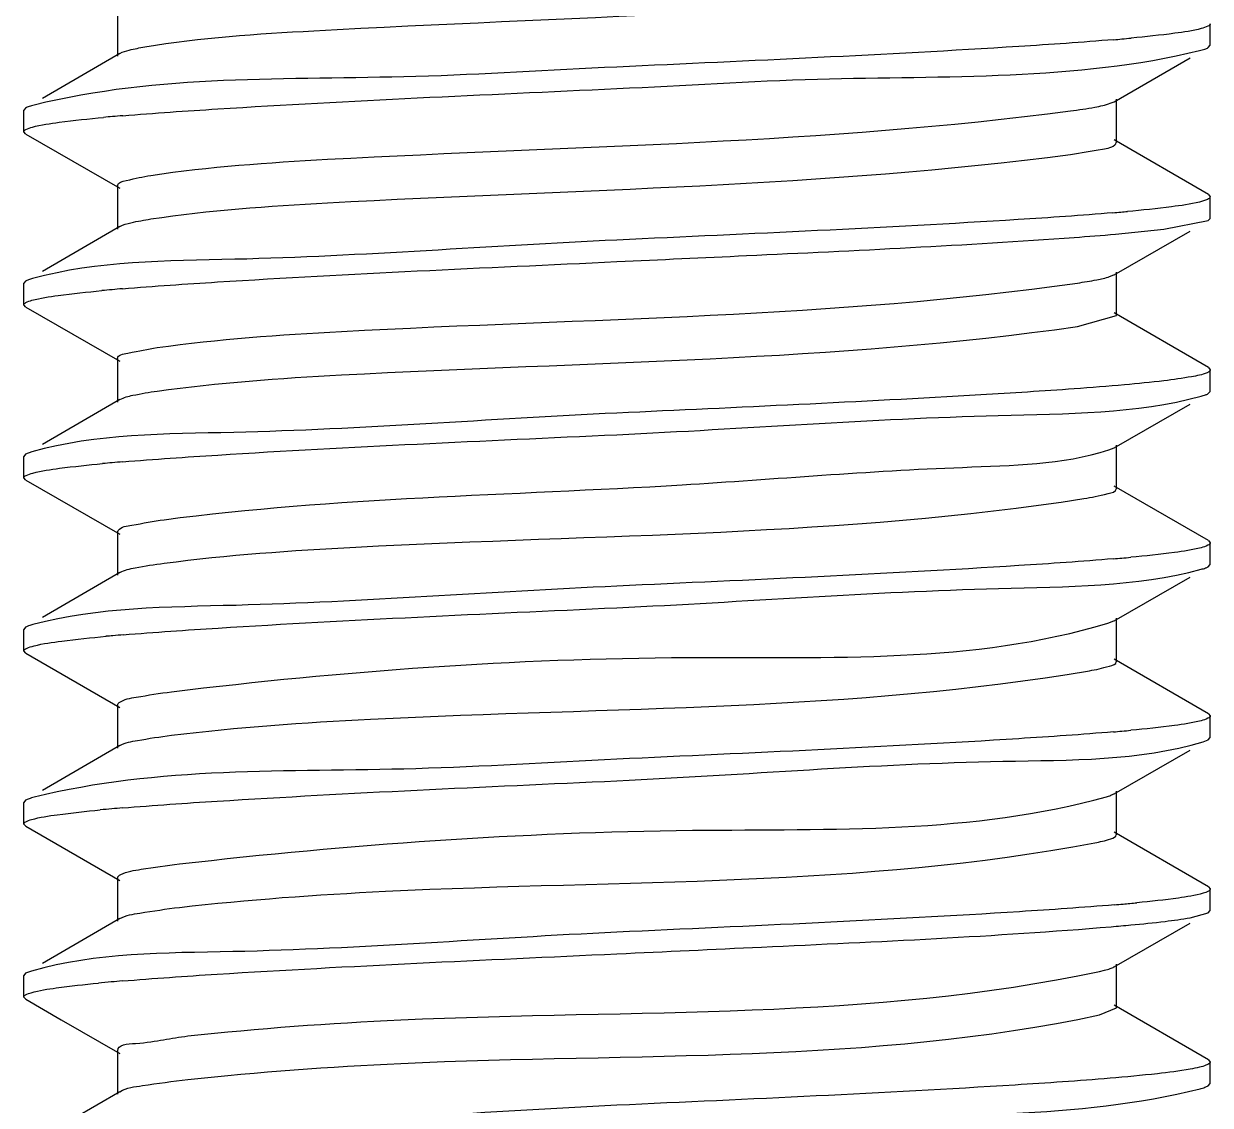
# Model space of a CAD drawing. Extents: x 1247970 to 1725648, y 860327 to 1277876.
# Drawn here: x 1322490 to 1322551.1, y 1200506.2 to 1200561.8 of the extents above; entities that cross this region are included whole.
import ezdxf

# ---------------------------------------------------------------- set-up
doc = ezdxf.new("R2010")
doc.units = 0
doc.header["$LTSCALE"] = 1000
doc.header["$MEASUREMENT"] = 0
doc.layers.get('0').update_dxf_attribs({"color": 254})
doc.layers.add('TK', color=4, linetype='Continuous')

# ---------------------------------------------------------------- blocks, each defined once
blk = doc.blocks.new('A$C7BF01818')
at = {"linetype": 'Continuous'}
for p, q in [((1831.131, 7072.933), (1831.131, 7070.693)), ((1887.379, 7071.244), (1887.379, 7072.355)), ((1887.279, 7071.129), (1887.379, 7071.244)), ((1831.248, 7070.828), (1827.256, 7068.515)), ((1882.425, 7068.343), (1886.344, 7070.592)), ((1882.234, 7068.259), (1882.425, 7068.343)), ((1882.544, 7066.239), (1882.544, 7068.479)), ((1826.394, 7068.015), (1826.295, 7067.902)), ((1826.295, 7066.79), (1826.295, 7067.901)), ((1826.396, 7066.675), (1826.295, 7066.789)), ((1826.396, 7066.675), (1831.25, 7063.889)), ((1887.281, 7063.561), (1882.427, 7066.374)), ((1882.522, 7066.181), (1882.543, 7066.239)), ((1831.131, 7064.025), (1831.131, 7061.785)), ((1887.281, 7063.561), (1887.379, 7063.447)), ((1887.379, 7062.336), (1887.379, 7063.447)), ((1884.996, 7061.772), (1887.279, 7062.221)), ((1887.279, 7062.221), (1887.379, 7062.336)), ((1831.248, 7061.92), (1827.256, 7059.607)), ((1882.425, 7059.434), (1886.344, 7061.684)), ((1882.5, 7061.523), (1884.996, 7061.772)), ((1882.544, 7057.331), (1882.544, 7059.571)), ((1826.394, 7059.107), (1826.295, 7058.993)), ((1826.295, 7057.882), (1826.295, 7058.993)), ((1882.199, 7059.339), (1882.423, 7059.434)), ((1826.396, 7057.767), (1826.295, 7057.881)), ((1826.396, 7057.767), (1831.25, 7054.98)), ((1880.538, 7056.767), (1882.544, 7057.331)), ((1887.281, 7054.653), (1882.427, 7057.466)), ((1831.131, 7055.117), (1831.131, 7052.877)), ((1887.281, 7054.653), (1887.379, 7054.539)), ((1887.379, 7053.428), (1887.379, 7054.539)), ((1887.279, 7053.313), (1887.379, 7053.428)), ((1831.248, 7053.012), (1827.256, 7050.698)), ((1882.425, 7050.526), (1886.344, 7052.776)), ((1882.159, 7050.418), (1882.424, 7050.526)), ((1882.544, 7048.423), (1882.544, 7050.663)), ((1826.394, 7050.199), (1826.295, 7050.084)), ((1826.295, 7048.974), (1826.295, 7050.085)), ((1826.715, 7050.32), (1826.394, 7050.199)), ((1826.396, 7048.859), (1826.295, 7048.974)), ((1826.396, 7048.859), (1831.25, 7046.072)), ((1887.281, 7045.745), (1882.427, 7048.558)), ((1831.131, 7046.209), (1831.131, 7043.969)), ((1831.132, 7046.209), (1831.156, 7046.271)), ((1887.281, 7045.745), (1887.379, 7045.631)), ((1887.379, 7044.52), (1887.379, 7045.631)), ((1887.279, 7044.405), (1887.379, 7044.52)), ((1831.248, 7044.104), (1827.256, 7041.79)), ((1882.425, 7041.618), (1886.344, 7043.868)), ((1826.394, 7041.291), (1826.295, 7041.177)), ((1882.105, 7041.493), (1882.423, 7041.618)), ((1882.544, 7039.515), (1882.544, 7041.755)), ((1826.295, 7040.066), (1826.295, 7041.177)), ((1826.396, 7039.951), (1826.295, 7040.066)), ((1826.396, 7039.951), (1831.25, 7037.164)), ((1887.281, 7036.837), (1882.427, 7039.65)), ((1831.131, 7037.301), (1831.131, 7035.061)), ((1887.281, 7036.837), (1887.379, 7036.723)), ((1887.379, 7035.612), (1887.379, 7036.723)), ((1831.248, 7035.196), (1827.256, 7032.882)), ((1887.011, 7035.391), (1887.279, 7035.497)), ((1887.279, 7035.497), (1887.379, 7035.612)), ((1882.425, 7032.71), (1886.344, 7034.96)), ((1882.544, 7030.607), (1882.544, 7032.847)), ((1826.394, 7032.383), (1826.295, 7032.27)), ((1826.295, 7031.157), (1826.295, 7032.269)), ((1826.396, 7031.043), (1826.295, 7031.157)), ((1826.396, 7031.043), (1831.25, 7028.256)), ((1887.281, 7027.929), (1882.427, 7030.742)), ((1831.131, 7028.392), (1831.131, 7026.153)), ((1887.281, 7027.929), (1887.379, 7027.815)), ((1887.379, 7026.703), (1887.379, 7027.815)), ((1886.343, 7026.333), (1887.279, 7026.589)), ((1887.279, 7026.589), (1887.379, 7026.703)), ((1831.248, 7026.288), (1827.256, 7023.974)), ((1882.425, 7023.802), (1886.344, 7026.052)), ((1826.394, 7023.475), (1826.295, 7023.36)), ((1826.698, 7023.591), (1826.394, 7023.475)), ((1881.671, 7023.568), (1881.935, 7023.629)), ((1882.544, 7021.699), (1882.544, 7023.938)), ((1826.295, 7022.249), (1826.295, 7023.361)), ((1826.396, 7022.135), (1826.295, 7022.249)), ((1826.396, 7022.135), (1828.223, 7021.086)), ((1881.671, 7021.328), (1882.544, 7021.699)), ((1887.281, 7019.02), (1882.427, 7021.834)), ((1828.223, 7021.086), (1831.25, 7019.348)), ((1831.131, 7019.484), (1831.131, 7017.245)), ((1887.257, 7018.781), (1887.156, 7018.736)), ((1887.281, 7019.02), (1887.379, 7018.907)), ((1887.379, 7017.795), (1887.379, 7018.907)), ((1831.248, 7017.38), (1827.256, 7015.066)), ((1887.279, 7017.68), (1887.379, 7017.795))]:
    blk.add_line(p, q, dxfattribs=at)
for centre, radius, start, end in [((1872.165, 7192.319), 121.218, 274.84594, 275.04556), ((1873.742, 7174.49), 103.319, 275.04398, 275.31476), ((1840.032, 6963.558), 104.421, 95.038, 95.28722), ((1841.75, 6944.067), 123.987, 94.78829, 95.03761), ((1872.047, 7184.776), 122.588, 274.83135, 275.02396), ((1873.334, 7170.123), 107.878, 275.02448, 275.20042), ((1868.181, 7229.959), 169.044, 274.13881, 274.85929), ((1839.837, 6956.805), 102.256, 95.04702, 95.34399), ((1841.698, 6935.752), 123.392, 94.79388, 95.04786), ((1839.933, 6946.839), 103.319, 95.04214, 95.31738), ((1841.737, 6926.392), 123.845, 94.78874, 95.04234), ((1873.694, 7148.296), 103.851, 275.04173, 275.30088), ((1872.151, 7165.755), 121.379, 274.84408, 275.04301), ((1840.282, 6934.047), 107.218, 95.02593, 95.21832), ((1841.825, 6916.462), 124.871, 94.77986, 95.02434), ((1872.154, 7156.82), 121.351, 274.84422, 275.04367), ((1873.709, 7139.227), 103.689, 275.04231, 275.30516), ((1839.685, 6931.76), 100.571, 95.05384, 95.38983), ((1841.66, 6909.474), 122.944, 94.79798, 95.05583), ((1872.32, 7145.998), 119.43, 274.86432, 275.07634), ((1874.328, 7123.518), 96.861, 275.06963, 275.49445), ((1872.789, 7139.218), 113.743, 274.78414, 275.29638), ((1839.491, 6924.974), 98.439, 95.06215, 95.44998), ((1841.613, 6901.109), 122.399, 94.80292, 95.06588)]:
    blk.add_arc(centre, radius, start, end, dxfattribs=at)
for points, knots in [([(1832.538, 7071.164), (1835.407, 7071.649), (1851.204, 7072.656), (1867.015, 7072.916), (1879.805, 7074.487)], [0, 0, 0, 0, 0.184227, 1, 1, 1, 1]), ([(1887.378, 7072.355), (1887.378, 7072.299), (1887.19, 7072.18), (1887.036, 7072.14), (1886.918, 7072.109)], [0, 0, 0, 0, 0.315192, 1, 1, 1, 1]), ([(1886.918, 7072.109), (1886.47, 7071.988), (1885.264, 7071.815), (1884.059, 7071.685), (1883.313, 7071.615)], [0, 0, 0, 0, 0.382404, 1, 1, 1, 1]), ([(1831.249, 7070.828), (1831.393, 7070.911), (1831.829, 7071.032), (1832.263, 7071.118), (1832.538, 7071.164)], [0, 0, 0, 0, 0.37282, 1, 1, 1, 1]), ([(1882.405, 7071.535), (1880.779, 7071.397), (1872.262, 7070.818), (1863.734, 7070.448), (1856.837, 7070.128)], [0, 0, 0, 0, 0.191194, 1, 1, 1, 1]), ([(1886.823, 7070.973), (1886.915, 7070.995), (1887.07, 7071.038), (1887.221, 7071.096), (1887.278, 7071.129)], [0, 0, 0, 0, 0.589988, 1, 1, 1, 1]), ([(1856.837, 7069.017), (1860.28, 7069.177), (1870.247, 7069.844), (1880.44, 7069.413), (1886.823, 7070.973)], [0, 0, 0, 0, 0.344006, 1, 1, 1, 1]), ([(1856.837, 7070.128), (1853.388, 7069.968), (1843.417, 7069.295), (1833.211, 7069.751), (1826.835, 7068.168)], [0, 0, 0, 0, 0.344513, 1, 1, 1, 1]), ([(1831.4, 7067.621), (1833.026, 7067.758), (1841.5, 7068.33), (1849.985, 7068.699), (1856.837, 7069.017)], [0, 0, 0, 0, 0.192198, 1, 1, 1, 1]), ([(1826.835, 7068.168), (1826.746, 7068.146), (1826.596, 7068.104), (1826.45, 7068.047), (1826.395, 7068.015)], [0, 0, 0, 0, 0.589224, 1, 1, 1, 1]), ([(1880.185, 7067.867), (1880.606, 7067.922), (1881.293, 7068.026), (1881.978, 7068.168), (1882.234, 7068.259)], [0, 0, 0, 0, 0.610013, 1, 1, 1, 1]), ([(1826.739, 7067.032), (1827.192, 7067.156), (1828.42, 7067.331), (1829.647, 7067.464), (1830.41, 7067.534)], [0, 0, 0, 0, 0.380165, 1, 1, 1, 1]), ([(1832.838, 7064.544), (1835.847, 7065.008), (1851.658, 7066.048), (1867.517, 7066.197), (1880.185, 7067.867)], [0, 0, 0, 0, 0.192418, 1, 1, 1, 1]), ([(1826.297, 7066.789), (1826.296, 7066.844), (1826.475, 7066.962), (1826.625, 7067.001), (1826.739, 7067.032)], [0, 0, 0, 0, 0.316332, 1, 1, 1, 1]), ([(1832.838, 7062.305), (1835.847, 7062.768), (1851.658, 7063.808), (1867.517, 7063.957), (1880.185, 7065.627)], [0, 0, 0, 0, 0.192418, 1, 1, 1, 1]), ([(1880.185, 7065.627), (1880.735, 7065.7), (1881.464, 7065.864), (1882.373, 7065.981), (1882.522, 7066.181)], [0, 0, 0, 0, 0.689964, 1, 1, 1, 1]), ([(1831.131, 7064.025), (1831.132, 7064.193), (1831.956, 7064.366), (1832.409, 7064.478), (1832.838, 7064.544)], [0, 0, 0, 0, 0.279181, 1, 1, 1, 1]), ([(1886.823, 7063.176), (1886.352, 7063.061), (1885.112, 7062.887), (1883.872, 7062.758), (1883.112, 7062.689)], [0, 0, 0, 0, 0.388848, 1, 1, 1, 1]), ([(1887.378, 7063.447), (1887.378, 7063.382), (1887.144, 7063.254), (1886.965, 7063.211), (1886.823, 7063.176)], [0, 0, 0, 0, 0.307511, 1, 1, 1, 1]), ([(1882.371, 7062.624), (1880.745, 7062.486), (1872.239, 7061.909), (1863.722, 7061.54), (1856.837, 7061.22)], [0, 0, 0, 0, 0.191466, 1, 1, 1, 1]), ([(1831.249, 7061.92), (1831.421, 7062.02), (1831.962, 7062.153), (1832.495, 7062.252), (1832.838, 7062.305)], [0, 0, 0, 0, 0.364527, 1, 1, 1, 1]), ([(1856.837, 7060.109), (1859.059, 7060.212), (1866.909, 7060.581), (1874.761, 7060.947), (1880.381, 7061.357)], [0, 0, 0, 0, 0.282949, 1, 1, 1, 1]), ([(1856.837, 7061.22), (1850.277, 7060.916), (1840.315, 7060.113), (1830.105, 7060.156), (1826.739, 7059.235)], [0, 0, 0, 0, 0.653017, 1, 1, 1, 1]), ([(1831.386, 7058.712), (1833.013, 7058.849), (1841.491, 7059.422), (1849.98, 7059.79), (1856.837, 7060.109)], [0, 0, 0, 0, 0.192082, 1, 1, 1, 1]), ([(1826.739, 7059.235), (1826.67, 7059.216), (1826.553, 7059.181), (1826.439, 7059.133), (1826.395, 7059.107)], [0, 0, 0, 0, 0.578922, 1, 1, 1, 1]), ([(1833.166, 7055.685), (1836.31, 7056.129), (1852.119, 7057.195), (1868.009, 7057.223), (1880.538, 7059.007)], [0, 0, 0, 0, 0.200594, 1, 1, 1, 1]), ([(1880.538, 7059.007), (1880.872, 7059.055), (1881.429, 7059.144), (1881.983, 7059.266), (1882.199, 7059.339)], [0, 0, 0, 0, 0.596667, 1, 1, 1, 1]), ([(1826.715, 7058.117), (1827.157, 7058.241), (1828.361, 7058.416), (1829.564, 7058.547), (1830.314, 7058.617)], [0, 0, 0, 0, 0.3787, 1, 1, 1, 1]), ([(1826.297, 7057.881), (1826.296, 7057.933), (1826.464, 7058.049), (1826.607, 7058.087), (1826.715, 7058.117)], [0, 0, 0, 0, 0.318864, 1, 1, 1, 1]), ([(1833.166, 7053.445), (1836.31, 7053.89), (1852.119, 7054.955), (1868.009, 7054.983), (1880.538, 7056.767)], [0, 0, 0, 0, 0.200594, 1, 1, 1, 1]), ([(1831.131, 7055.117), (1831.131, 7055.313), (1832.132, 7055.476), (1832.656, 7055.612), (1833.166, 7055.685)], [0, 0, 0, 0, 0.275733, 1, 1, 1, 1]), ([(1887.213, 7054.391), (1886.963, 7054.28), (1886.213, 7054.141), (1885.472, 7054.032), (1884.996, 7053.975)], [0, 0, 0, 0, 0.363313, 1, 1, 1, 1]), ([(1887.38, 7054.539), (1887.38, 7054.511), (1887.326, 7054.442), (1887.258, 7054.411), (1887.213, 7054.391)], [0, 0, 0, 0, 0.368631, 1, 1, 1, 1]), ([(1831.248, 7053.012), (1831.452, 7053.129), (1832.107, 7053.274), (1832.748, 7053.386), (1833.166, 7053.445)], [0, 0, 0, 0, 0.357395, 1, 1, 1, 1]), ([(1880.381, 7053.56), (1878.777, 7053.443), (1870.933, 7052.952), (1863.081, 7052.602), (1856.837, 7052.312)], [0, 0, 0, 0, 0.204666, 1, 1, 1, 1]), ([(1884.996, 7053.975), (1884.322, 7053.894), (1882.784, 7053.744), (1881.244, 7053.623), (1880.381, 7053.56)], [0, 0, 0, 0, 0.439539, 1, 1, 1, 1]), ([(1856.837, 7051.201), (1863.381, 7051.504), (1873.34, 7052.291), (1883.532, 7052.278), (1886.913, 7053.18)], [0, 0, 0, 0, 0.651849, 1, 1, 1, 1]), ([(1886.913, 7053.18), (1886.986, 7053.199), (1887.11, 7053.236), (1887.231, 7053.286), (1887.278, 7053.313)], [0, 0, 0, 0, 0.580749, 1, 1, 1, 1]), ([(1856.837, 7052.312), (1850.259, 7052.007), (1840.294, 7051.185), (1830.064, 7051.262), (1826.715, 7050.32)], [0, 0, 0, 0, 0.654331, 1, 1, 1, 1]), ([(1831.399, 7049.805), (1833.025, 7049.941), (1841.499, 7050.514), (1849.984, 7050.883), (1856.837, 7051.201)], [0, 0, 0, 0, 0.192132, 1, 1, 1, 1]), ([(1833.521, 7046.825), (1842.356, 7047.982), (1856.171, 7048.133), (1872.27, 7049.558), (1879.752, 7049.646), (1882.159, 7050.418)], [0, 0, 0, 0, 0.548012, 0.844548, 1, 1, 1, 1]), ([(1826.297, 7048.974), (1826.297, 7049.031), (1826.492, 7049.152), (1826.65, 7049.192), (1826.772, 7049.224)], [0, 0, 0, 0, 0.313796, 1, 1, 1, 1]), ([(1826.772, 7049.224), (1827.22, 7049.343), (1828.419, 7049.515), (1829.618, 7049.644), (1830.358, 7049.713)], [0, 0, 0, 0, 0.383898, 1, 1, 1, 1]), ([(1833.521, 7044.585), (1836.796, 7045.014), (1852.587, 7046.101), (1868.494, 7045.989), (1880.863, 7047.907)], [0, 0, 0, 0, 0.208773, 1, 1, 1, 1]), ([(1880.863, 7047.907), (1881.285, 7047.973), (1881.733, 7048.084), (1882.543, 7048.257), (1882.544, 7048.423)], [0, 0, 0, 0, 0.720494, 1, 1, 1, 1]), ([(1831.156, 7046.271), (1831.314, 7046.469), (1832.223, 7046.588), (1832.966, 7046.752), (1833.521, 7046.825)], [0, 0, 0, 0, 0.312059, 1, 1, 1, 1]), ([(1887.378, 7045.631), (1887.378, 7045.574), (1887.188, 7045.455), (1887.032, 7045.415), (1886.913, 7045.383)], [0, 0, 0, 0, 0.314664, 1, 1, 1, 1]), ([(1886.913, 7045.383), (1886.462, 7045.263), (1885.25, 7045.089), (1884.038, 7044.958), (1883.289, 7044.889)], [0, 0, 0, 0, 0.382675, 1, 1, 1, 1]), ([(1831.248, 7044.104), (1831.484, 7044.24), (1832.265, 7044.393), (1833.022, 7044.52), (1833.521, 7044.585)], [0, 0, 0, 0, 0.3512, 1, 1, 1, 1]), ([(1882.401, 7044.81), (1880.775, 7044.672), (1872.259, 7044.094), (1863.732, 7043.724), (1856.837, 7043.404)], [0, 0, 0, 0, 0.191224, 1, 1, 1, 1]), ([(1856.837, 7042.293), (1863.384, 7042.596), (1873.344, 7043.385), (1883.538, 7043.368), (1886.916, 7044.272)], [0, 0, 0, 0, 0.65204, 1, 1, 1, 1]), ([(1886.916, 7044.272), (1886.988, 7044.292), (1887.112, 7044.328), (1887.232, 7044.378), (1887.278, 7044.405)], [0, 0, 0, 0, 0.580345, 1, 1, 1, 1]), ([(1856.837, 7043.404), (1850.3, 7043.101), (1840.342, 7042.321), (1830.157, 7042.321), (1826.772, 7041.428)], [0, 0, 0, 0, 0.651429, 1, 1, 1, 1]), ([(1831.42, 7040.899), (1833.047, 7041.035), (1841.513, 7041.606), (1849.991, 7041.975), (1856.837, 7042.293)], [0, 0, 0, 0, 0.192344, 1, 1, 1, 1]), ([(1826.772, 7041.428), (1826.696, 7041.408), (1826.568, 7041.37), (1826.443, 7041.319), (1826.395, 7041.291)], [0, 0, 0, 0, 0.582674, 1, 1, 1, 1]), ([(1833.903, 7037.965), (1842.715, 7039.041), (1858.691, 7040.206), (1875.178, 7039.408), (1882.105, 7041.493)], [0, 0, 0, 0, 0.550998, 1, 1, 1, 1]), ([(1826.826, 7040.33), (1827.294, 7040.447), (1828.532, 7040.622), (1829.77, 7040.752), (1830.531, 7040.821)], [0, 0, 0, 0, 0.386993, 1, 1, 1, 1]), ([(1826.297, 7040.066), (1826.298, 7040.129), (1826.519, 7040.254), (1826.691, 7040.296), (1826.826, 7040.33)], [0, 0, 0, 0, 0.309987, 1, 1, 1, 1]), ([(1881.161, 7039.048), (1881.509, 7039.107), (1881.891, 7039.198), (1882.542, 7039.375), (1882.543, 7039.515)], [0, 0, 0, 0, 0.716041, 1, 1, 1, 1]), ([(1833.903, 7035.725), (1837.304, 7036.141), (1853.06, 7037.248), (1868.971, 7036.97), (1881.161, 7039.048)], [0, 0, 0, 0, 0.216975, 1, 1, 1, 1]), ([(1831.21, 7037.411), (1831.46, 7037.588), (1832.411, 7037.737), (1833.296, 7037.891), (1833.903, 7037.965)], [0, 0, 0, 0, 0.333862, 1, 1, 1, 1]), ([(1831.132, 7037.301), (1831.132, 7037.32), (1831.151, 7037.366), (1831.188, 7037.396), (1831.21, 7037.411)], [0, 0, 0, 0, 0.420942, 1, 1, 1, 1]), ([(1886.916, 7036.476), (1886.466, 7036.355), (1885.255, 7036.181), (1884.045, 7036.051), (1883.296, 7035.981)], [0, 0, 0, 0, 0.382422, 1, 1, 1, 1]), ([(1887.378, 7036.723), (1887.378, 7036.667), (1887.19, 7036.547), (1887.035, 7036.507), (1886.916, 7036.476)], [0, 0, 0, 0, 0.315019, 1, 1, 1, 1]), ([(1831.248, 7035.196), (1831.518, 7035.353), (1832.435, 7035.512), (1833.316, 7035.654), (1833.903, 7035.725)], [0, 0, 0, 0, 0.34577, 1, 1, 1, 1]), ([(1882.401, 7035.902), (1880.775, 7035.764), (1872.26, 7035.185), (1863.733, 7034.816), (1856.837, 7034.496)], [0, 0, 0, 0, 0.191213, 1, 1, 1, 1]), ([(1856.837, 7033.384), (1863.458, 7033.692), (1873.424, 7034.559), (1883.701, 7034.399), (1887.011, 7035.391)], [0, 0, 0, 0, 0.6573, 1, 1, 1, 1]), ([(1856.837, 7034.496), (1853.384, 7034.336), (1843.411, 7033.659), (1833.199, 7034.128), (1826.826, 7032.533)], [0, 0, 0, 0, 0.344783, 1, 1, 1, 1]), ([(1831.376, 7031.987), (1833.003, 7032.124), (1841.484, 7032.697), (1849.977, 7033.066), (1856.837, 7033.384)], [0, 0, 0, 0, 0.191992, 1, 1, 1, 1]), ([(1882.034, 7032.564), (1882.111, 7032.585), (1882.243, 7032.626), (1882.372, 7032.681), (1882.423, 7032.71)], [0, 0, 0, 0, 0.575468, 1, 1, 1, 1]), ([(1826.826, 7032.533), (1826.739, 7032.512), (1826.592, 7032.471), (1826.449, 7032.414), (1826.395, 7032.383)], [0, 0, 0, 0, 0.588364, 1, 1, 1, 1]), ([(1834.312, 7029.105), (1843.077, 7030.109), (1858.908, 7031.244), (1875.169, 7030.647), (1882.034, 7032.564)], [0, 0, 0, 0, 0.553136, 1, 1, 1, 1]), ([(1826.698, 7031.388), (1827.13, 7031.512), (1828.316, 7031.685), (1829.499, 7031.816), (1830.238, 7031.886)], [0, 0, 0, 0, 0.377661, 1, 1, 1, 1]), ([(1826.297, 7031.157), (1826.296, 7031.208), (1826.455, 7031.32), (1826.594, 7031.358), (1826.698, 7031.388)], [0, 0, 0, 0, 0.320883, 1, 1, 1, 1]), ([(1834.312, 7026.866), (1837.835, 7027.269), (1853.536, 7028.399), (1869.444, 7027.917), (1881.43, 7030.188)], [0, 0, 0, 0, 0.225217, 1, 1, 1, 1]), ([(1881.43, 7030.188), (1881.711, 7030.241), (1882.032, 7030.316), (1882.542, 7030.49), (1882.543, 7030.607)], [0, 0, 0, 0, 0.710277, 1, 1, 1, 1]), ([(1831.293, 7028.552), (1831.616, 7028.711), (1832.647, 7028.882), (1833.652, 7029.03), (1834.312, 7029.105)], [0, 0, 0, 0, 0.351765, 1, 1, 1, 1]), ([(1831.132, 7028.392), (1831.132, 7028.422), (1831.181, 7028.495), (1831.25, 7028.53), (1831.293, 7028.552)], [0, 0, 0, 0, 0.380722, 1, 1, 1, 1]), ([(1887.378, 7027.815), (1887.379, 7027.767), (1887.235, 7027.66), (1887.106, 7027.623), (1887.011, 7027.594)], [0, 0, 0, 0, 0.325413, 1, 1, 1, 1]), ([(1887.011, 7027.594), (1886.598, 7027.47), (1885.456, 7027.3), (1884.317, 7027.171), (1883.603, 7027.102)], [0, 0, 0, 0, 0.375678, 1, 1, 1, 1]), ([(1831.248, 7026.288), (1831.555, 7026.466), (1832.617, 7026.629), (1833.63, 7026.787), (1834.312, 7026.866)], [0, 0, 0, 0, 0.34097, 1, 1, 1, 1]), ([(1882.447, 7026.998), (1880.822, 7026.859), (1872.291, 7026.278), (1863.748, 7025.909), (1856.837, 7025.588)], [0, 0, 0, 0, 0.190808, 1, 1, 1, 1]), ([(1883.288, 7025.961), (1883.879, 7026.016), (1884.899, 7026.12), (1885.917, 7026.256), (1886.343, 7026.333)], [0, 0, 0, 0, 0.578453, 1, 1, 1, 1]), ([(1856.837, 7025.588), (1850.245, 7025.282), (1840.279, 7024.446), (1830.034, 7024.549), (1826.698, 7023.591)], [0, 0, 0, 0, 0.655306, 1, 1, 1, 1]), ([(1856.837, 7024.476), (1859.316, 7024.591), (1867.798, 7024.996), (1876.286, 7025.369), (1882.275, 7025.872)], [0, 0, 0, 0, 0.292193, 1, 1, 1, 1]), ([(1831.364, 7023.078), (1832.991, 7023.215), (1841.476, 7023.789), (1849.973, 7024.158), (1856.837, 7024.476)], [0, 0, 0, 0, 0.191883, 1, 1, 1, 1]), ([(1834.748, 7020.246), (1838.388, 7020.638), (1854.014, 7021.798), (1869.917, 7021.059), (1881.671, 7023.568)], [0, 0, 0, 0, 0.23352, 1, 1, 1, 1]), ([(1881.935, 7023.629), (1882.033, 7023.654), (1882.199, 7023.702), (1882.36, 7023.766), (1882.422, 7023.802)], [0, 0, 0, 0, 0.584751, 1, 1, 1, 1]), ([(1826.678, 7022.474), (1827.1, 7022.598), (1828.26, 7022.77), (1829.417, 7022.899), (1830.141, 7022.969)], [0, 0, 0, 0, 0.376552, 1, 1, 1, 1]), ([(1826.297, 7022.249), (1826.296, 7022.298), (1826.446, 7022.408), (1826.58, 7022.445), (1826.678, 7022.474)], [0, 0, 0, 0, 0.323409, 1, 1, 1, 1]), ([(1834.748, 7018.006), (1838.388, 7018.398), (1854.014, 7019.558), (1869.917, 7018.819), (1881.671, 7021.328)], [0, 0, 0, 0, 0.23352, 1, 1, 1, 1]), ([(1831.133, 7019.484), (1831.131, 7019.816), (1832.985, 7019.88), (1833.846, 7020.148), (1834.748, 7020.246)], [0, 0, 0, 0, 0.267893, 1, 1, 1, 1]), ([(1887.156, 7018.736), (1887.048, 7018.694), (1886.778, 7018.62), (1886.504, 7018.565), (1886.343, 7018.536)], [0, 0, 0, 0, 0.414132, 1, 1, 1, 1]), ([(1887.377, 7018.907), (1887.377, 7018.883), (1887.341, 7018.828), (1887.289, 7018.798), (1887.257, 7018.781)], [0, 0, 0, 0, 0.389434, 1, 1, 1, 1]), ([(1831.248, 7017.38), (1831.594, 7017.581), (1832.81, 7017.745), (1833.965, 7017.921), (1834.748, 7018.006)], [0, 0, 0, 0, 0.336726, 1, 1, 1, 1]), ([(1882.22, 7018.071), (1880.594, 7017.935), (1872.138, 7017.365), (1863.672, 7016.997), (1856.837, 7016.68)], [0, 0, 0, 0, 0.192609, 1, 1, 1, 1]), ([(1886.343, 7018.536), (1885.784, 7018.436), (1884.41, 7018.266), (1883.033, 7018.139), (1882.22, 7018.071)], [0, 0, 0, 0, 0.410163, 1, 1, 1, 1]), ([(1856.837, 7015.568), (1860.292, 7015.729), (1870.266, 7016.407), (1880.482, 7015.931), (1886.853, 7017.532)], [0, 0, 0, 0, 0.344896, 1, 1, 1, 1]), ([(1886.853, 7017.532), (1886.939, 7017.553), (1887.083, 7017.594), (1887.224, 7017.649), (1887.278, 7017.68)], [0, 0, 0, 0, 0.587166, 1, 1, 1, 1]), ([(1856.837, 7016.68), (1850.229, 7016.373), (1840.263, 7015.519), (1830, 7015.655), (1826.678, 7014.677)], [0, 0, 0, 0, 0.656438, 1, 1, 1, 1])]:
    blk.add_open_spline(points, degree=3, knots=knots, dxfattribs=at)

msp = doc.modelspace()

# ---------------------------------------------------------------- block references
at = {"layer": 'TK'}
msp.add_blockref('A$C7BF01818', (1320663.701, 1193489.485), dxfattribs=at)

doc.saveas('drawing.dxf')
